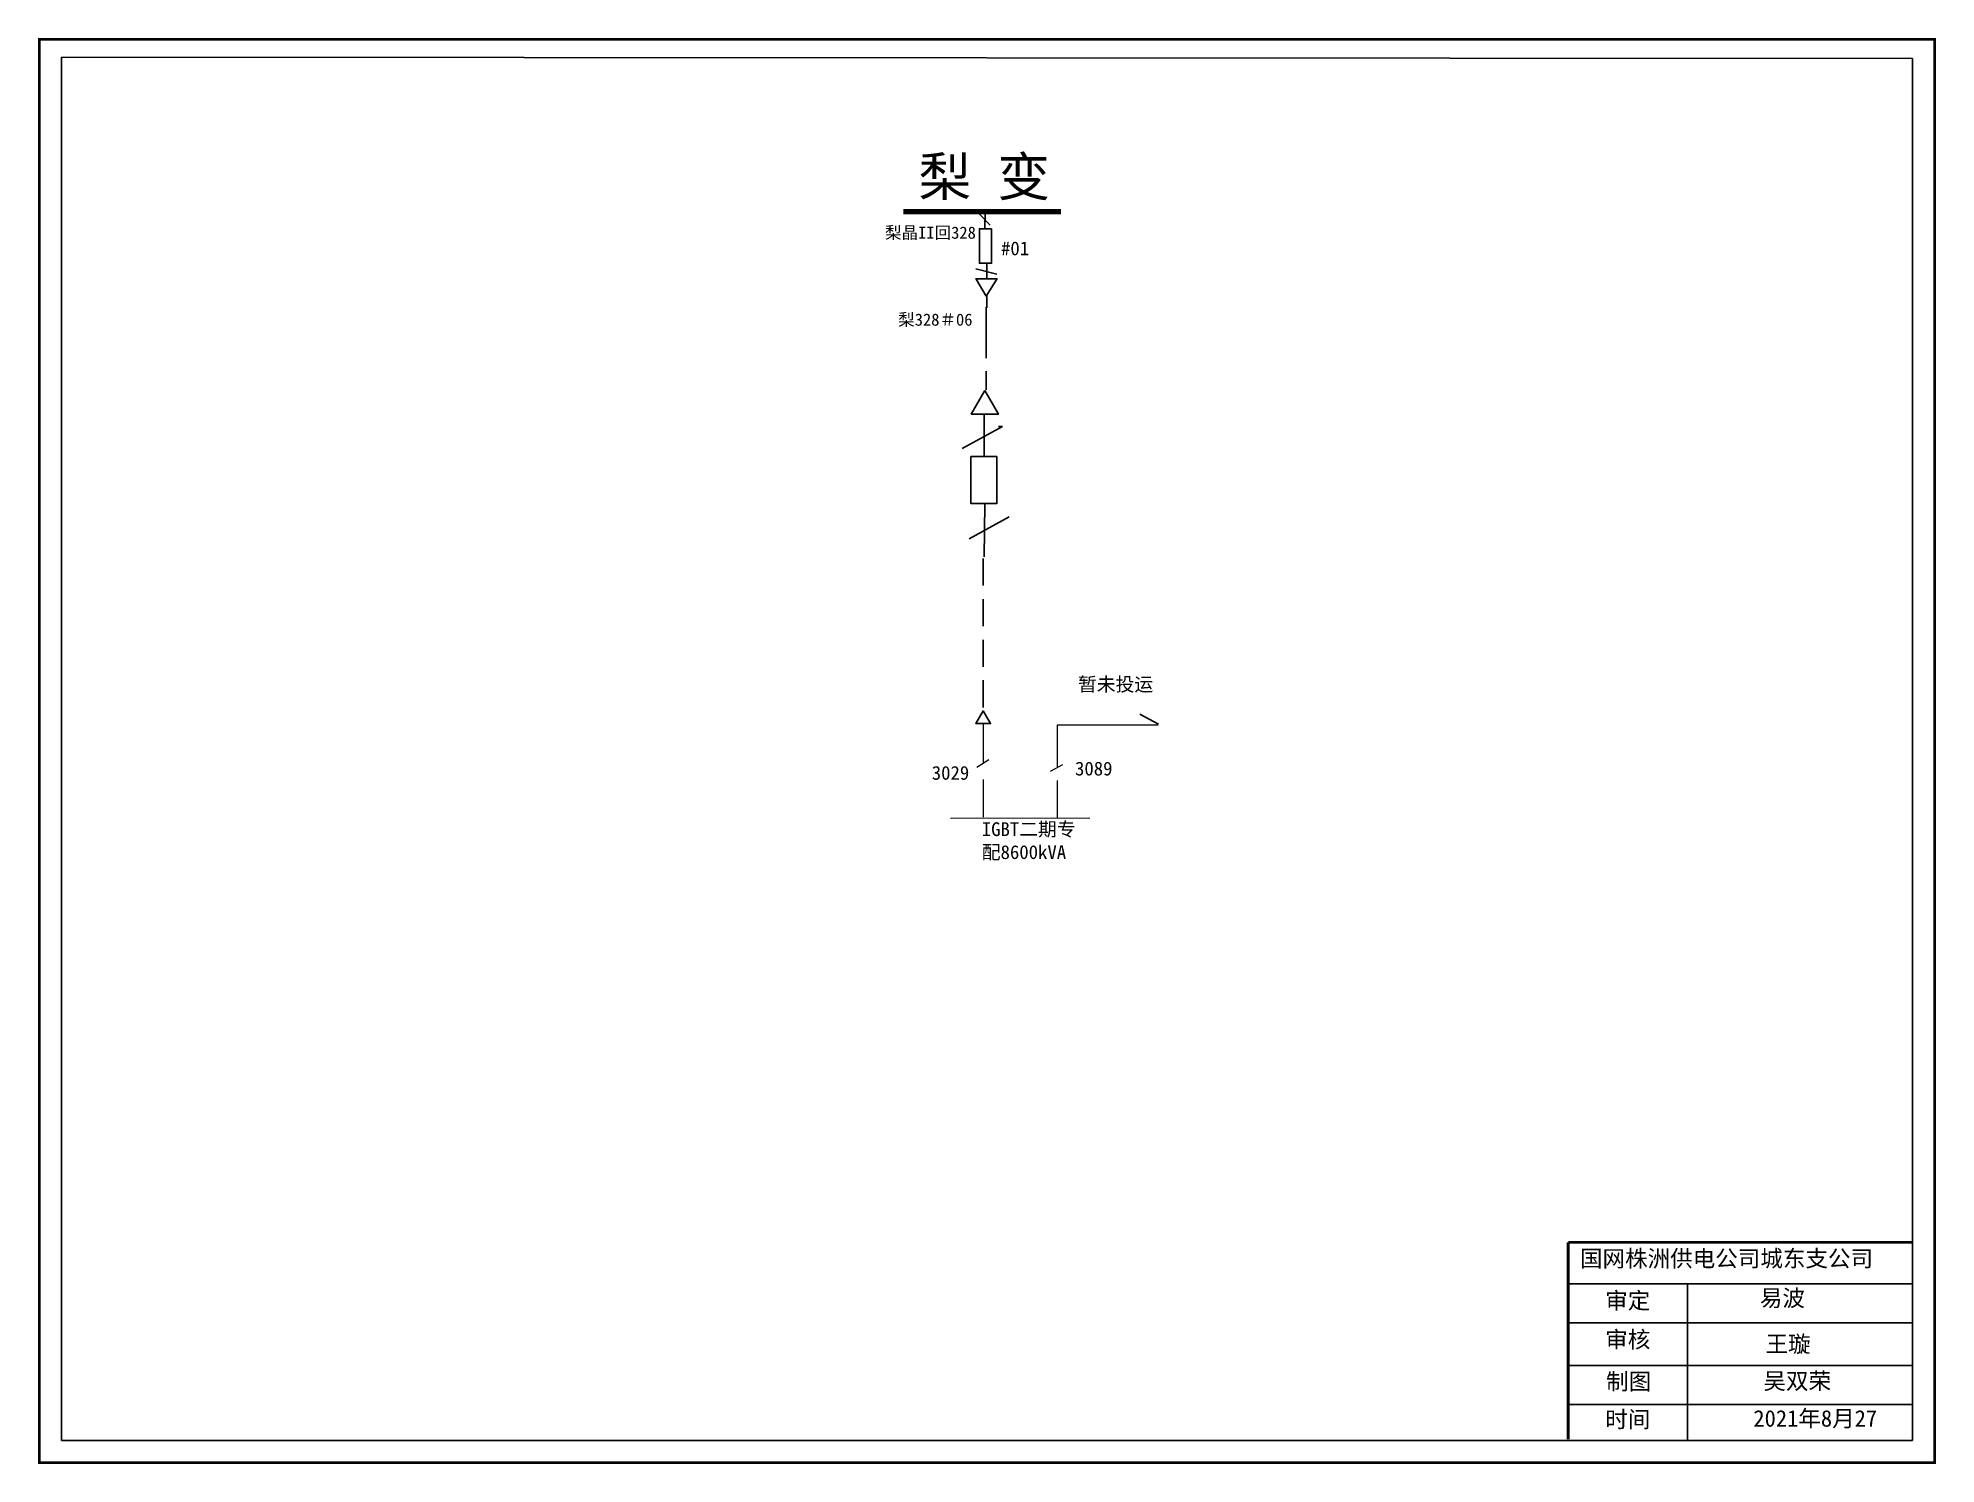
# Model space of a CAD drawing. Extents: x 0 to 344, y 0 to 259.
import ezdxf

# ---------------------------------------------------------------- set-up
doc = ezdxf.new("R2010")
doc.units = 0
doc.header["$LTSCALE"] = 0.774411
doc.linetypes.add('ACAD_ISO02W100', pattern=[15, 12, -3])
doc.linetypes.add('DASHED2', pattern=[9.525, 6.35, -3.175])
doc.layers.get('0').update_dxf_attribs({"linetype": 'CONTINUOUS'})
doc.styles.add('SimSun_txtstyle_2.20_0_0', font='', dxfattribs={"height": 2.2})
doc.styles.add('SimSun_txtstyle_2.50_0_0', font='', dxfattribs={"height": 2.5})
doc.styles.add('SimSun_txtstyle_3.00_0_0', font='', dxfattribs={"height": 3})
doc.styles.get("Standard").update_dxf_attribs({"font": '', "height": 2.5})
doc.styles.add('字体', font='', dxfattribs={"height": 2.5})
doc.styles.get('SimSun_txtstyle_2.20_0_0').set_extended_font_data('SimSun')
doc.styles.get('SimSun_txtstyle_2.50_0_0').set_extended_font_data('SimSun')
doc.styles.get('SimSun_txtstyle_3.00_0_0').set_extended_font_data('SimSun')
doc.styles.get('Standard').set_extended_font_data('SimSun')
doc.styles.get('字体').set_extended_font_data('SimSun')

msp = doc.modelspace()

# ---------------------------------------------------------------- linework, layer by layer
at = {"linetype": 'Continuous'}
for p, q in [((172.47, 224.68), (170.49, 226.66)), ((169.8, 214.9), (173.75, 214.9)), ((173.65, 215.73), (169.84, 216.74)), ((171.74, 211.78), (169.89, 214.86)), ((173.67, 214.86), (171.74, 211.78)), ((171.86, 211.81), (171.86, 209.67)), ((277.37, 32.51), (339.74, 32.51)), ((299.02, 32.5), (299.02, 4.17)), ((277.37, 25.41), (339.74, 25.41)), ((277.37, 17.65), (339.74, 17.65)), ((277.37, 10.55), (339.74, 10.55))]:
    msp.add_line(p, q, dxfattribs=at)
at = {"linetype": 'ACAD_ISO02W100'}
msp.add_line((171.5, 224.06), (171.51, 227.15), dxfattribs=at)
at = {"color": 0, "linetype": 'Continuous'}
msp.add_line((171.86, 217.69), (171.86, 214.9), dxfattribs=at)
at = {"color": 7, "linetype": 'ACAD_ISO02W100'}
msp.add_line((171.7, 209.78), (171.7, 194.75), dxfattribs=at)
at = {"color": 7, "linetype": 'Continuous'}
for p, q in [((171.36, 190.28), (171.36, 182.76)), ((167.37, 184.13), (174.66, 188.12)), ((174.66, 188.12), (173.98, 188.12)), ((171.47, 173.99), (171.36, 164.42)), ((168.62, 167.73), (175.92, 171.71)), ((203.02, 134.05), (199.58, 135.91))]:
    msp.add_line(p, q, dxfattribs=at)
at = {"color": 0, "linetype": 'DASHED2'}
msp.add_line((171.18, 164.16), (171.18, 136.48), dxfattribs=at)
at = {"color": 7, "linetype": 'Continuous', "lineweight": 0, "ltscale": 0.468497}
for p, q in [((171.18, 134.19), (171.18, 126.9)), ((184.69, 126.2), (184.69, 133.94)), ((184.69, 133.94), (202.91, 133.94)), ((172.21, 127.6), (170.01, 126.2)), ((171.18, 124.05), (171.18, 117.16)), ((185.55, 126.7), (183.35, 125.49)), ((184.69, 116.98), (184.69, 123.86)), ((165.23, 116.98), (190.51, 117.09))]:
    msp.add_line(p, q, dxfattribs=at)
at = {"linetype": 'Continuous', "const_width": 0.5}
msp.add_lwpolyline([(-0.12, 258.38), (343.85, 258.38), (343.85, 0.02), (-0.12, 0.02)], close=True, dxfattribs=at)
at = {"linetype": 'Continuous'}
for points in [[(3.93, 255.16), (339.81, 254.93), (339.81, 4.06), (3.93, 4.06)], [(172.71, 224), (172.71, 217.75), (170.49, 217.75), (170.49, 224)]]:
    msp.add_lwpolyline(points, close=True, dxfattribs=at)
for points, const_width in [([(156.66, 227.1), (185.28, 227.1)], 1), ([(277.34, 40.01), (277.34, 4.28)], 0.5), ([(277.37, 40.01), (339.74, 40.01)], 0.5)]:
    msp.add_lwpolyline(points, dxfattribs=dict(at, const_width=const_width))
at = {"color": 7, "linetype": 'Continuous'}
for points in [[(171.47, 194.63), (169.01, 190.36), (173.94, 190.36)], [(168.96, 182.65), (173.64, 182.65), (173.64, 174.11), (168.96, 174.11)]]:
    msp.add_lwpolyline(points, close=True, dxfattribs=at)
msp.add_lwpolyline([(171.18, 136.49), (172.51, 134.19), (169.85, 134.19)], close=True)

# ---------------------------------------------------------------- texts
at = {"linetype": 'Continuous', "attachment_point": 1}
for s, insert, char_height, width, style in [('梨 变', (159.44, 236.95), 7, 28.4432, '字体'), ('国网株洲供电公司城东支公司', (279.48, 38.58), 3, 82.0179, 'SimSun_txtstyle_3.00_0_0'), ('审定', (284.07, 30.95), 3, 23.4615, '字体'), ('易波', (312.13, 31.4), 3, 23.4615, 'SimSun_txtstyle_3.00_0_0'), ('审核', (284.07, 23.88), 3, 23.4615, '字体'), ('王璇', (313.16, 23.07), 3, 33.0539, 'SimSun_txtstyle_3.00_0_0'), ('制图', (284.23, 16.26), 3, 23.4615, '字体'), ('吴双荣', (312.78, 16.35), 3, 23.4615, 'SimSun_txtstyle_3.00_0_0'), ('时间', (284.07, 9.38), 3, 23.4615, '字体'), ('2021年8月27', (310.95, 9.55), 3, 25.8631, 'SimSun_txtstyle_3.00_0_0')]:
    msp.add_mtext(s, dxfattribs=dict(at, insert=insert, char_height=char_height, width=width, style=style))
at = {"color": 7, "attachment_point": 1}
for s, insert, char_height, width, style in [('梨晶II回328', (153.36, 224.39), 2.2, 29.4724, 'SimSun_txtstyle_2.20_0_0'), ('#01', (174.41, 221.69), 2.5, 7.7644, 'SimSun_txtstyle_2.50_0_0')]:
    msp.add_mtext(s, dxfattribs=dict(at, insert=insert, char_height=char_height, width=width, style=style))
at = {"color": 7, "insert": (155.75, 208.6), "char_height": 2.2, "width": 29.4724, "attachment_point": 1}
msp.add_mtext('梨328＃06', dxfattribs=at)
at = {"color": 7, "linetype": 'Continuous', "char_height": 2.5, "attachment_point": 1, "style": 'SimSun_txtstyle_2.50_0_0'}
for s, insert, width in [('\\pt17.5;暂未投运', (188.38, 142.56), 19.7741), ('3029', (161.84, 126.48), 5.6554), ('3089', (187.84, 127.26), 5.6554), ('\\pt17.5;IGBT二期专配8600kVA', (170.92, 116.26), 19.7741)]:
    msp.add_mtext(s, dxfattribs=dict(at, insert=insert, width=width))

doc.saveas('drawing.dxf')
